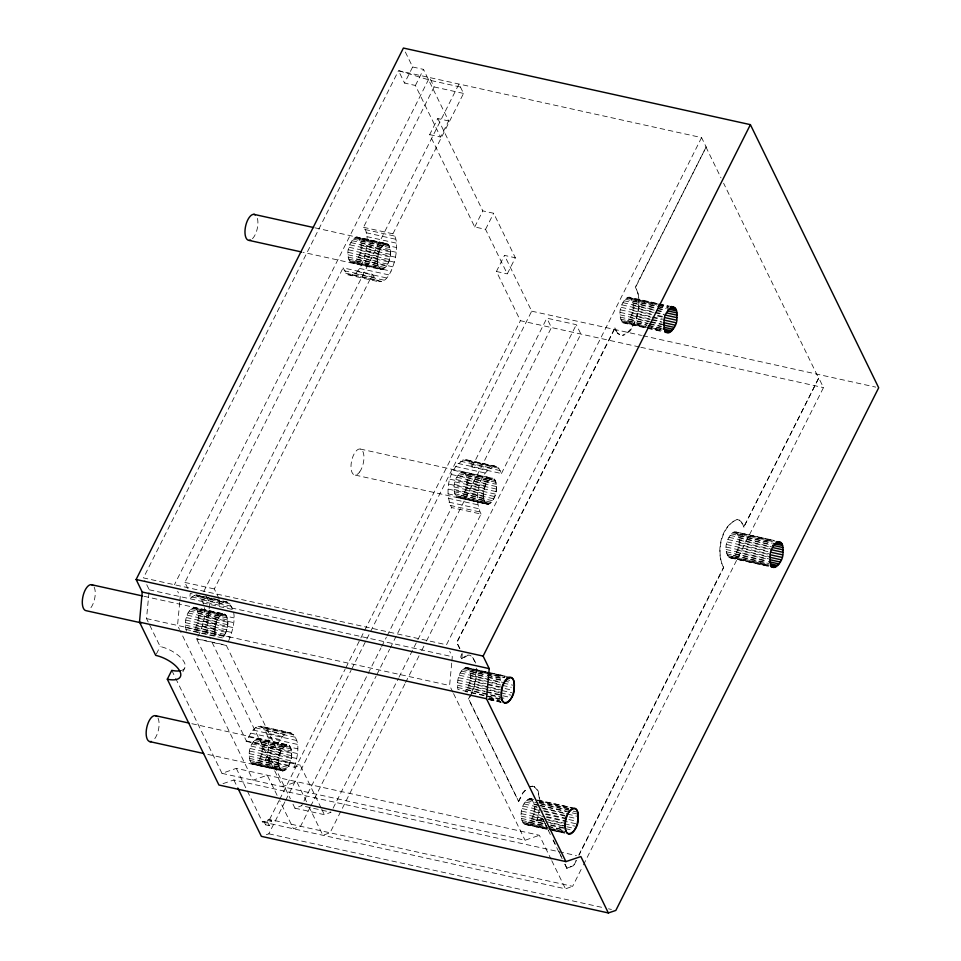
<?xml version="1.0" encoding="UTF-8"?>
<svg xmlns="http://www.w3.org/2000/svg" width="961" height="961" viewBox="0 0 961 961"><rect width="100%" height="100%" fill="white"/><g stroke="black" fill="none" stroke-linecap="round" stroke-linejoin="round"><path stroke-width="0.72" stroke-dasharray="4.8 3.6" d="M186.494 631.089C183.935 623.497 185.881 608.457 195.395 607.736L224.85 614.235C230.604 620.71 227.264 631.617 222.628 637.948L193.173 631.449C197.81 625.106 201.149 614.211 195.395 607.736M185.881 629.431L215.336 635.93C214.027 628.602 215.72 614.668 224.85 614.235M228.382 641.48C233.163 630.02 239.529 608.998 225.991 601.718L196.537 595.219L194.182 595.58L189.725 598.715L190.242 593.454L194.446 594.379M259.242 738.697C265.272 745.52 261.945 763.178 252.154 764.103C246.124 757.28 249.452 739.622 259.242 738.697L288.696 745.195C294.631 752.307 291.435 767.407 282.726 770.914L206.615 754.157M321.13 807.985L300.228 765.136L294.402 767.274L264.948 760.776C275.363 741.784 261.44 705.951 246.629 741.472L196.621 638.921C203.42 626.98 210.903 603.76 196.537 595.219M282.726 770.914C274.606 765.689 278.906 745.88 288.696 745.195M294.402 767.274C297.478 756.848 302.138 738.432 289.838 732.678L260.395 726.168M356.939 237.091C364.94 242.604 360.771 259.854 352.098 263.134C344.098 257.632 348.266 240.382 356.939 237.091L386.394 243.601C394.394 249.103 390.226 266.353 381.553 269.633L302.907 252.275M363.486 227.313L392.941 233.811C404.317 243.421 386.947 301.478 372.544 274.365L343.089 267.867C357.492 294.979 374.862 236.923 363.486 227.313L434.096 86.922L429.519 77.541L174.434 584.732M381.553 269.633C373.553 264.131 377.721 246.881 386.394 243.601M417.831 639.75L481.041 514.063L451.598 507.564C444.018 492.464 448.499 466.205 465.244 459.538L496.885 466.638L498.807 468.199L501.438 473.521L471.983 467.01L469.352 461.688L465.244 459.538M464.103 472.055C470.133 478.878 466.806 496.537 457.004 497.462C450.973 490.639 454.313 472.98 464.103 472.055L493.558 478.554C499.492 485.665 496.284 500.777 487.587 504.285L354.669 474.974M500.405 698.851L457.941 689.481C456.691 681.902 458.181 670.394 466.325 667.487L505.858 676.208M494.699 466.037C477.941 472.704 473.473 498.963 481.041 514.063M500.381 699.26L465.232 691.5C469.797 685.349 474.025 672.388 466.325 667.487M487.587 504.285C479.467 499.059 483.767 479.251 493.558 478.554M471.683 692.821L475.311 681.061L476.043 668.424M470.746 694.971L468.427 698.923L518.688 801.534L468.68 698.971C474.638 689.566 477.185 678.07 476.212 667.006M547.302 829.319L525.343 824.478C516.177 818.616 522.808 793.041 536.034 799.732M525.343 824.478C534.004 821.187 538.184 803.949 530.184 798.435M628.999 297.153C636.999 302.667 632.831 319.905 624.157 323.196C616.157 317.683 620.325 300.433 628.999 297.153L669.661 306.199M638.681 305.802C639.053 299.568 639.125 292.6 635.293 287.315L706.155 146.973L635.545 287.363C643.161 302.487 638.38 325.298 624.254 335.029C617.587 336.614 632.002 332.41 631.257 328.398C635.738 321.743 637.575 313.154 638.933 305.862M723.657 567.627C715.561 552.923 720.342 526.135 737.063 519.541C721.303 525.943 715.693 552.503 723.657 567.627L579.075 855.074M768.259 566.245L730.192 557.836C722.192 552.335 726.36 535.085 735.033 531.793L774.566 540.526M730.192 557.836C738.865 554.557 743.033 537.307 735.033 531.793M181.281 670.538A21.094 9.286 26.7 0 0 181.773 658.729A21.094 9.286 26.7 0 0 160.151 646.525L146.528 618.596L149.231 589.79L144.715 580.528M179.695 602.391L177.545 625.443L179.515 629.479M179.839 600.961L180.236 596.637L177.665 591.339M452.883 692.232L449.604 685.505L451.766 662.453M451.898 661.012L452.295 656.687L449.724 651.402M461.532 658.717C479.479 646.357 455.13 667.054 462.049 653.444M461.785 658.778L462.301 653.504M544.154 821.367L542.845 818.688L536.755 820.778L539.686 808.321M537.007 820.838L539.169 812.021M246.016 741.339L276.083 747.982C278.714 741.808 282.27 733.531 289.838 732.678M518.435 801.474L522.58 793.125L527.385 787.852M518.688 801.534L522.832 793.185L527.637 787.912M412.641 66.982L423.501 69.384L448.631 120.942L440.546 137.027L415.404 85.469L404.545 83.066L412.641 66.982L404.641 50.573M415.404 85.469L423.501 69.384M187.851 588.552L184.872 582.438L343.089 267.867M156.343 654.093L160.151 646.525M437.772 118.539L482.794 210.879L493.654 213.27L515.36 257.8L507.276 273.885L485.557 229.355L474.71 226.964L429.687 134.624L437.772 118.539L448.631 120.942M219.096 598.727L214.327 588.937L372.544 274.365M392.941 233.811L463.55 93.421L458.974 84.039L203.888 591.231L205.822 595.195M182.902 671.703L184.812 667.919M474.71 226.964L482.794 210.879M485.557 229.355L493.654 213.27M639.329 346.957L520.406 320.698L496.417 271.482L504.501 255.398L515.36 257.8M268.047 819.961L271.675 820.766L269.224 825.619L265.608 824.826L268.047 819.961L269.573 819.433L572.636 886.342L582.75 866.221M269.573 819.433L279.014 800.669M279.687 799.324L345.095 669.276M345.768 667.943L363.979 631.737M364.651 630.404L520.406 320.698M266.341 834.665L268.828 833.824L285.009 801.666M285.681 800.321L351.065 670.334M351.738 668.988L369.937 632.806M370.61 631.473L531.697 311.172L504.501 255.398M292.985 804.165L294.943 808.189L301.634 805.714L380.988 647.954M381.661 646.621L386.37 637.251M387.043 635.918L451.598 507.564M471.983 467.01L546.845 318.175L576.3 324.674L580.864 334.044L425.11 643.75M310.019 807.516L300.577 826.28L293.429 828.778L279.711 800.657M310.691 806.171L376.099 676.124M376.772 674.778L389.589 649.312M390.262 647.966L551.422 327.545L546.845 318.175M333.107 808.213L398.334 678.514M399.007 677.181L417.158 641.083M501.438 473.521L576.3 324.674M404.881 683.968L330.031 832.779L322.884 835.277L309.166 807.156M405.554 682.622L419.044 655.81M421.735 650.453L424.438 645.083M701.578 137.603L446.493 644.783L143.429 577.885L398.515 70.694L701.578 137.603L706.155 146.973M459.67 648.555L456.679 642.441L614.896 327.857L616.205 330.8L614.896 327.857M459.923 648.615L456.931 642.489L615.148 327.917M564.792 864.167L566.75 868.191L573.453 865.717L576.132 860.371M578.822 855.026L723.405 567.567M818.664 378.178L743.802 527.012L818.664 378.178L723.609 183.215M566.75 868.191L573.693 865.777L576.384 860.431M583.435 864.888L823.481 387.607L818.904 378.226M276.083 747.982L226.219 645.215L196.777 638.717M225.991 601.718L223.625 602.091L219.18 605.214L219.697 599.952L195.852 594.691M264.948 760.776L270.786 758.625L300.228 765.136M294.943 808.189L324.398 814.688L331.089 812.225L301.634 805.714M536.755 820.778L542.845 818.688M175.683 678.382L221.991 773.365L236.298 768.368L539.373 835.265L551.121 859.374M247.397 791.131L262.425 821.931L263.939 821.403L267.554 822.208L271.675 820.766M221.991 773.365L525.066 840.262L539.373 835.265M262.425 821.931L565.488 888.841L572.636 886.342M223 783.635L233.871 779.972L576.468 855.59M529.835 786.542L532.454 786.23L530.088 786.591M460.427 87.019L430.972 80.52L398.515 70.694L404.545 83.066M434.096 86.922L463.55 93.421M429.687 134.624L440.546 137.027M364.892 229.487L394.346 235.986M366.081 232.718L395.536 239.217M366.814 236.622L396.268 243.121M315.028 227.841L387.523 243.914M355.726 237.283L385.169 243.782M627.785 297.345L657.072 303.808M658.525 304.132L668.784 306.391M359.066 238.208L388.508 244.707M631.125 298.27L657.48 304.084M658.946 304.409L667.727 306.343M354.453 237.968L383.907 244.466M626.512 298.018L657.264 304.805M658.729 305.13L667.511 307.076M359.87 239.469L396.533 247.542M631.942 299.52L656.831 305.021M658.297 305.346L668.544 307.604M353.192 239.109L382.646 245.62M625.251 299.171L666.249 308.217M632.542 301.189L655.979 306.367M657.432 306.691L666.225 308.625M496.417 271.482L507.276 273.885M351.978 240.682L381.433 247.181M624.037 300.745L656.255 307.856M657.72 308.181L665.036 309.79M360.868 243.145L390.322 249.656M632.927 303.208L665.144 310.319M366.862 245.8L396.316 252.299M350.861 242.616L380.316 249.115M622.92 302.679L655.138 309.79M656.603 310.103L663.919 311.724M361 245.427L390.454 251.926M633.071 305.49L655.03 310.331M656.495 310.655L663.811 312.277M349.888 244.839L379.343 251.338M621.947 304.889L654.165 312.001M655.63 312.325L664.411 314.271M360.892 247.89L390.346 254.389M632.951 307.952L653.456 312.469M654.922 312.793L663.703 314.74M366.177 250.737L395.632 257.236M349.095 247.265L378.55 253.764M621.154 307.316L651.906 314.103M657.756 315.4L663.619 316.698M360.531 250.437L389.986 256.935M632.602 310.499L651.63 314.691M657.492 315.989L663.342 317.286M348.507 249.8L377.961 256.299M620.566 309.85L651.318 316.637M652.783 316.962L663.03 319.232M359.943 252.971L389.397 259.47M632.014 313.022L651.041 317.226M652.507 317.55L661.288 319.496M365.036 255.65L394.49 262.149M348.146 252.347L377.601 258.845M620.205 312.397L650.957 319.184M652.423 319.508L661.204 321.454M359.15 255.398L388.604 261.897M631.209 315.448L650.249 319.653M651.714 319.977L661.961 322.235M348.038 254.809L377.493 261.308M620.097 314.86L649.384 321.322M650.849 321.647L662.561 324.229M358.177 257.62L387.631 264.119M630.236 317.671L649.276 321.875M650.741 322.199L662.453 324.782M363.498 260.347L392.941 266.846M348.17 257.08L377.625 263.59M620.229 317.142L648.05 323.28M649.516 323.605L661.228 326.187M629.119 319.605L648.158 323.809M649.624 324.133L661.336 326.716M348.555 259.098L378.009 265.596M620.614 319.148L646.969 324.974M648.435 325.298L661.612 328.206M355.846 261.116L385.301 267.626M627.905 321.178L646.945 325.383M648.411 325.707L661.588 328.614M349.167 260.767L378.622 267.266M621.226 320.818L646.116 326.32M647.582 326.644L662.225 329.875M354.585 262.269L384.04 268.768M626.644 322.319L645.684 326.524M651.534 327.821L661.793 330.079M349.984 262.029L391.055 271.146M622.043 322.079L663.042 331.125M353.324 262.954L382.766 269.452M625.383 323.004L645.876 327.533M647.342 327.857L663.45 331.413M623.028 322.884L663.691 331.917M359.45 268.395L388.893 274.894M357.096 271.434L386.55 277.933M531.697 311.172L641.504 335.413M642.969 335.737L875.771 387.127M344.146 270.75L373.601 277.248M354.645 273.657L384.1 280.156M345.732 273.188L375.174 279.687M619.461 334.74L617.539 333.191L621.887 335.401M352.194 274.978L381.649 281.477M347.642 274.738L379.283 281.849M640.795 347.269L823.481 387.607M467.43 460.139L496.885 466.638M744.042 527.072L741.412 521.751L739.237 520.141L741.159 521.691L743.802 527.012M462.878 459.899L492.332 466.397M469.352 461.688L498.807 468.199M460.427 461.22L489.882 467.719M470.926 464.127L500.381 470.626M457.977 463.442L487.431 469.941M455.634 466.481L485.089 472.992M360.291 449.039L492.813 478.29M736.162 532.106L774.23 540.514M453.472 470.229L494.543 479.359M733.82 531.986L775.227 541.319M460.487 472.608L489.942 479.107M732.546 532.67L773.545 541.716M465.917 474.109L495.359 480.608M737.976 534.172L773.112 541.932M459.226 473.761L488.681 480.26M731.285 533.811L772.284 542.869M466.517 475.779L495.972 482.278M738.577 535.842L772.26 543.265M458.013 475.323L487.467 481.833M730.072 535.385L771.07 544.431M451.586 474.53L496.356 484.296M738.961 537.848L771.178 544.959M456.895 477.257L486.35 483.767M728.955 537.319L771.419 546.689M467.046 480.068L496.489 486.578M739.105 540.13L769.845 546.917M455.922 479.479L485.377 485.978M727.982 539.541L770.446 548.911M466.926 482.53L496.381 489.041M738.985 542.593L769.737 549.38M450.036 479.227L479.491 485.737M455.13 481.905L484.584 488.404M727.189 541.968L768.187 551.013M466.565 485.077L496.02 491.576M738.637 545.139L769.377 551.926M454.541 484.44L483.996 490.939M726.6 544.503L769.064 553.872M465.989 487.611L495.432 494.11M738.048 547.674L768.788 554.461M448.895 484.14L478.35 490.639M454.181 486.987L483.635 493.486A13.274 5.958 -77.6 0 0 492.152 501.258A13.274 5.958 -77.6 0 0 494.23 479.034A13.274 5.958 -77.6 0 0 483.635 493.486M726.24 547.049L768.704 556.419M465.184 490.038L494.639 496.537M737.243 550.1L769.461 557.212M454.072 489.449L483.527 495.948M726.132 549.5L768.596 558.882M464.211 492.26L493.666 498.759M736.27 552.311L768.488 559.422M448.21 489.077L477.665 495.576M454.205 491.732L483.659 498.23M726.264 551.782L767.262 560.84M463.094 494.194L492.549 500.693M735.153 554.245L767.371 561.356M454.589 493.738L484.044 500.237M726.648 553.8L767.647 562.846M461.881 495.768L491.335 502.267M733.94 555.818L769.088 563.578M447.994 493.846L484.656 501.906M727.261 555.47L768.259 564.515M460.619 496.909L490.074 503.408M732.678 556.972L769.28 565.044M456.019 496.669L485.473 503.168M728.078 556.719L769.076 565.777M459.358 497.594L488.801 504.093M731.417 557.644L769.485 566.053M457.004 497.462L486.458 503.972M729.063 557.524L768.596 566.245M448.258 498.254L477.713 504.765M449.003 502.159L478.446 508.657M450.18 505.39L479.635 511.889M184.872 582.438L214.327 588.937M198.723 595.82L228.177 602.331M194.182 595.58L223.625 602.091M200.645 597.382L230.099 603.88M472.704 657.432C480.416 674.274 473.112 653.24 468.355 655.222M191.719 596.901L221.174 603.4M202.23 599.82L231.673 606.319M149.231 589.79L452.295 656.687M202.795 602.907L232.862 609.55M144.006 596.288L224.105 613.971M467.454 667.799L505.522 676.196M465.112 667.667L506.111 676.724M196.392 608.541L225.835 615.04M468.451 668.592L486.014 672.472M487.479 672.796L505.054 676.676M191.78 608.289L221.234 614.8M463.839 668.351L485.81 673.205M487.275 673.517L504.837 677.397M197.209 609.803L233.859 617.863M469.268 669.853L504.405 677.613M190.518 609.442L219.973 615.941M462.577 669.493L486.014 674.67M487.467 674.994L503.576 678.55M197.81 611.46L227.264 617.971M469.881 671.523L485.978 675.078M487.443 675.403L503.552 678.959M505.018 679.283L510.868 680.568M189.305 611.016L218.76 617.515M461.364 671.066L486.254 676.568M487.72 676.892L502.363 680.124M198.194 613.478L227.649 619.977M470.253 673.529L486.362 677.085M487.828 677.409L502.471 680.64M503.936 680.965L511.252 682.586M203.588 616.001L233.643 622.632M188.188 612.95L217.642 619.449M460.247 673L502.711 682.37M198.338 615.761L227.781 622.26M470.397 675.811L512.85 685.193M187.215 615.172L216.669 621.671M459.274 675.223L500.273 684.268M198.218 618.223L227.673 624.722M470.277 678.274L486.386 681.829M487.852 682.154L501.029 685.061M502.495 685.385L511.276 687.319M203.504 621.058L232.958 627.569M186.422 617.587L215.877 624.097M458.481 677.649L486.302 683.788M487.768 684.112L500.945 687.019M197.87 620.77L227.313 627.269M469.929 680.82L486.026 684.376M487.491 684.7L499.203 687.283M505.066 688.581L512.381 690.19M185.833 620.121L215.288 626.62M457.892 680.184L500.357 689.554M197.281 623.293L226.724 629.803M469.34 683.355L511.793 692.725M202.363 625.971L231.817 632.47M185.473 622.668L214.928 629.167M457.532 682.73L499.996 692.1M196.476 625.719L225.931 632.23M468.536 685.782L484.644 689.337M486.11 689.662L499.288 692.569M500.753 692.893L511 695.151M185.365 625.13L214.82 631.629M457.424 685.193L485.245 691.331M486.71 691.656L499.888 694.563M195.503 627.941L224.958 634.44M467.563 688.004L485.137 691.884M486.602 692.208L510.027 697.374M146.528 618.596L449.604 685.505M185.497 627.413L230.268 637.167M457.568 687.463L500.02 696.845M194.386 629.875L223.841 636.374M466.445 689.938L507.444 698.983M489.305 697.938L499.552 700.197M488.861 698.142L499.119 700.413M488.656 698.875L500.369 701.458M489.065 699.152L500.777 701.734M488.176 699.344L501.354 702.263M489.305 699.668L501.017 702.251M196.621 638.921L226.075 645.42M262.569 726.78L292.024 733.279M540.322 802.375L538.136 790.831L534.388 786.783L537.884 790.771L540.07 802.315M258.029 726.54L287.483 733.039M264.491 728.33L293.946 734.829M255.578 727.861L285.021 734.36M266.077 730.768L295.532 737.267M253.127 730.084L282.57 736.582M267.254 734L296.709 740.499M250.773 733.123L280.228 739.622M267.999 737.904L297.442 744.403M191.84 723.705L287.964 744.931M537.499 800.057L572.648 807.805M538.628 800.369L569.38 807.156M248.611 736.871L289.693 745.988M528.958 798.627L572.888 808.321M255.638 739.249L285.081 745.748M527.697 799.3L533.547 800.597M539.409 801.894L568.696 808.357M261.056 740.751L297.718 748.823M538.977 802.099L568.251 808.561M254.365 740.39L283.819 746.901M526.436 800.453L538.148 803.036M539.614 803.36L570.353 810.147M261.668 742.421L291.111 748.919M541.043 804.093L571.795 810.88M573.261 811.204L577.645 812.165M253.151 741.964L282.606 748.463M525.223 802.027L538.4 804.934M539.854 805.258L569.14 811.721M246.725 741.171L291.495 750.937M534.112 804.489L538.496 805.462M539.962 805.786L566.317 811.601M572.179 812.886L578.029 814.183M268.047 747.081L297.502 753.58M252.046 743.898L281.489 750.397M524.105 803.961L540.214 807.516M541.668 807.829L568.023 813.655M262.185 746.709L291.639 753.208M534.244 806.772L537.175 807.408M543.025 808.706L576.708 816.141M251.073 746.12L280.516 752.619M523.132 806.171L537.776 809.414M543.626 810.7L567.05 815.877M262.077 749.172L291.519 755.67M534.136 809.234L542.917 811.168M544.382 811.492L567.807 816.658M569.272 816.982L578.054 818.928M267.35 752.019L296.805 758.517M250.268 748.547L279.723 755.046M522.328 808.597L539.902 812.477M545.764 813.775L566.257 818.304M261.716 751.718L291.171 758.217M533.775 811.781L539.626 813.066M545.488 814.363L567.446 819.204M568.912 819.529L577.705 821.475M249.68 751.082L279.134 757.58M521.739 811.132L540.779 815.336M546.641 816.634L565.669 820.826M261.128 754.253L290.582 760.752M533.187 814.303L544.899 816.898M546.365 817.222L577.117 824.009M266.209 756.932L295.664 763.43M249.331 753.628L278.774 760.127A13.274 5.958 -77.6 0 0 287.291 767.899A13.274 5.958 -77.6 0 0 289.381 745.676A13.274 5.958 -77.6 0 0 278.774 760.127M521.391 813.679L543.349 818.532M544.815 818.856L563.843 823.06M260.335 756.679L289.778 763.178M532.394 816.73L542.641 819M548.491 820.286L563.134 823.517M564.6 823.841L574.846 826.112M249.211 756.091L278.666 762.59M521.27 816.141L544.707 821.319M546.16 821.643L563.735 825.511M259.35 758.902L288.805 765.4M531.421 818.952L544.599 821.859M550.449 823.157L575.339 828.646M249.355 758.361L278.798 764.872M521.415 818.424L544.839 823.589M550.701 824.886L563.879 827.793M258.245 760.836L287.687 767.334M530.304 820.886L543.482 823.793M550.797 825.415L563.975 828.322M565.44 828.646L571.302 829.932M249.728 760.379L279.183 766.878M521.799 820.43L546.689 825.931M548.154 826.256L562.786 829.487M257.031 762.397L286.474 768.908M529.091 822.46L546.653 826.34M548.118 826.664L562.762 829.896M250.34 762.049L279.795 768.548M522.4 822.099L547.289 827.601M553.152 828.887L564.864 831.481M255.758 763.551L285.213 770.049M527.829 823.601L548.323 828.13M549.788 828.454L564.431 831.685M251.157 763.31L280.612 769.809M523.216 823.361L548.106 828.85M549.572 829.175L564.215 832.406M254.497 764.235L283.951 770.734M526.556 824.286L547.061 828.814M552.911 830.1L564.624 832.694M252.154 764.103L281.597 770.602M524.213 824.166L547.638 829.331M549.103 829.655L565.212 833.211M553.152 830.616L564.876 833.199M268.828 833.824L602.655 907.52M608.505 908.806L611.436 909.454M360.483 241.139L389.938 247.638M357.06 259.554L386.514 266.053A13.274 5.958 -77.6 0 0 387.872 244.13A13.274 5.958 -77.6 0 0 377.529 259.674A13.274 5.958 -77.6 0 0 386.514 266.053M193.053 607.616L222.496 614.115M256.899 738.565L286.354 745.063M737.063 519.541L739.49 520.201M532.202 786.17L534.628 786.831M615.953 330.752L617.791 333.239M705.903 146.925L720.978 177.845M544.803 822.7L548.719 830.736M553.296 840.118L555.254 844.13M559.17 852.167L562.437 858.87M565.044 864.227L567.002 868.239M542.593 818.628L543.902 821.307M544.551 822.652L550.425 834.701M553.043 840.058L562.185 858.81M551.77 860.708L565.488 888.841M453.544 693.578L525.066 840.262M321.779 809.33L324.398 814.688M206.471 596.517L209.69 603.136L206.999 631.942L210.279 638.669M306.559 801.798L296.757 781.713L282.45 786.711L210.927 640.014M270.786 758.625L290.378 798.807M277.104 795.3L267.302 775.203L253.007 780.212L180.163 630.824M267.554 822.208L269.224 825.619M263.939 821.403L265.608 824.826M236.298 768.368L246.749 789.786M233.871 779.972L237.139 786.675M171.779 670.358L175.034 677.049M257.404 218.387A13.274 5.958 -77.6 0 1 252.359 238.796M215.18 635.293A13.274 5.958 -77.6 0 1 219.156 616.95A13.274 5.958 -77.6 0 1 227.421 618.608A13.274 5.958 -77.6 0 1 223.445 636.951M94.13 587.039A13.274 5.958 -77.6 0 1 90.923 607.688M157.976 717.999A13.274 5.958 -77.6 0 1 154.769 738.649M359.618 472.007A13.274 5.958 -77.6 0 0 361.708 449.784A13.274 5.958 -77.6 0 0 351.101 464.235A13.274 5.958 -77.6 0 0 359.618 472.007"/><path stroke-width="1.44" d="M676.88 317.647C678.718 298.282 662.958 310.295 664.135 322.091C662.297 341.455 678.058 329.443 676.88 317.647L665.168 315.052M782.915 552.287C784.753 532.935 768.992 544.947 770.169 556.743C768.332 576.095 784.092 564.083 782.915 552.287L771.202 549.704M608.349 912.95L580.864 856.563L565.909 861.609L218.916 785.017L167.322 679.199A21.094 9.286 26.7 0 0 179.923 671.343A21.094 9.286 26.7 0 0 155.706 655.366L139.501 622.127L142.228 592.024L136.126 579.495L403.404 48.05L750.397 124.654L878.69 387.776L615.833 910.427L608.349 912.95L261.356 836.346L237.799 788.02M565.909 861.609L486.494 698.731L489.221 668.616L483.119 656.087L136.126 579.495M167.322 679.199L171.779 670.358A21.094 9.286 26.7 0 0 180.2 670.79M483.119 656.087L750.397 124.654M253.86 214.339L313.574 227.529M671.126 306.511L674.057 307.16M670.658 306.991L675.042 307.964M670.009 307.928L675.859 309.226M667.691 308.949L676.472 310.883M668.063 310.968L676.856 312.902M666.742 312.926L676.988 315.184M664.808 317.598L676.52 320.193M664.219 320.133L675.931 322.728M663.426 322.56L675.139 325.142M663.919 325.106L674.166 327.365M664.267 327.365L673.048 329.299M663.054 328.938L671.835 330.872M664.712 330.728L670.574 332.025M664.916 331.737L669.3 332.698M249.019 240.382L301.454 251.95M665.156 332.242L668.087 332.89M776.692 541.644L781.077 542.605M776.044 542.569L781.894 543.866M773.725 543.59L782.506 545.536M772.644 545.283L782.891 547.542M772.776 547.566L783.023 549.824M770.842 552.251L782.554 554.833M770.254 554.785L781.966 557.368M769.461 557.212L781.173 559.795M769.953 559.746L780.2 562.017M768.836 561.68L779.083 563.951M770.554 563.903L777.869 565.512M770.746 565.368L776.608 566.666M770.95 566.377L775.335 567.35M771.19 566.882L774.122 567.531M142.228 592.024L489.221 668.616M91.583 584.72L142.552 595.976M506.519 677L509.45 677.649M139.501 622.127L486.494 698.731M141.303 622.872L85.961 610.655A13.274 5.958 -77.6 0 1 83.343 594.835A13.274 5.958 -77.6 0 1 93.001 585.465M155.43 715.669L188.933 723.068M149.808 741.616L203.696 753.508M250.665 240.022A13.274 5.958 -77.6 0 1 245.427 227.048A13.274 5.958 -77.6 0 1 255.338 214.868M151.418 741.472A13.274 5.958 -77.6 0 1 146.781 727.477A13.274 5.958 -77.6 0 1 156.847 716.413M501.462 692.425C499.624 711.777 515.384 699.764 514.207 687.968C516.045 668.616 500.285 680.628 501.462 692.425M565.308 823.373C563.47 842.737 579.243 830.724 578.054 818.928C579.903 799.564 564.131 811.577 565.308 823.373M574.978 829.331A13.274 5.958 -77.6 0 0 574.87 808.285A13.274 5.958 -77.6 0 0 565.2 825.835A13.274 5.958 -77.6 0 0 574.978 829.331M511.132 698.383A13.274 5.958 -77.6 0 0 511.024 677.337A13.274 5.958 -77.6 0 0 501.354 694.887A13.274 5.958 -77.6 0 0 511.132 698.383"/></g></svg>
